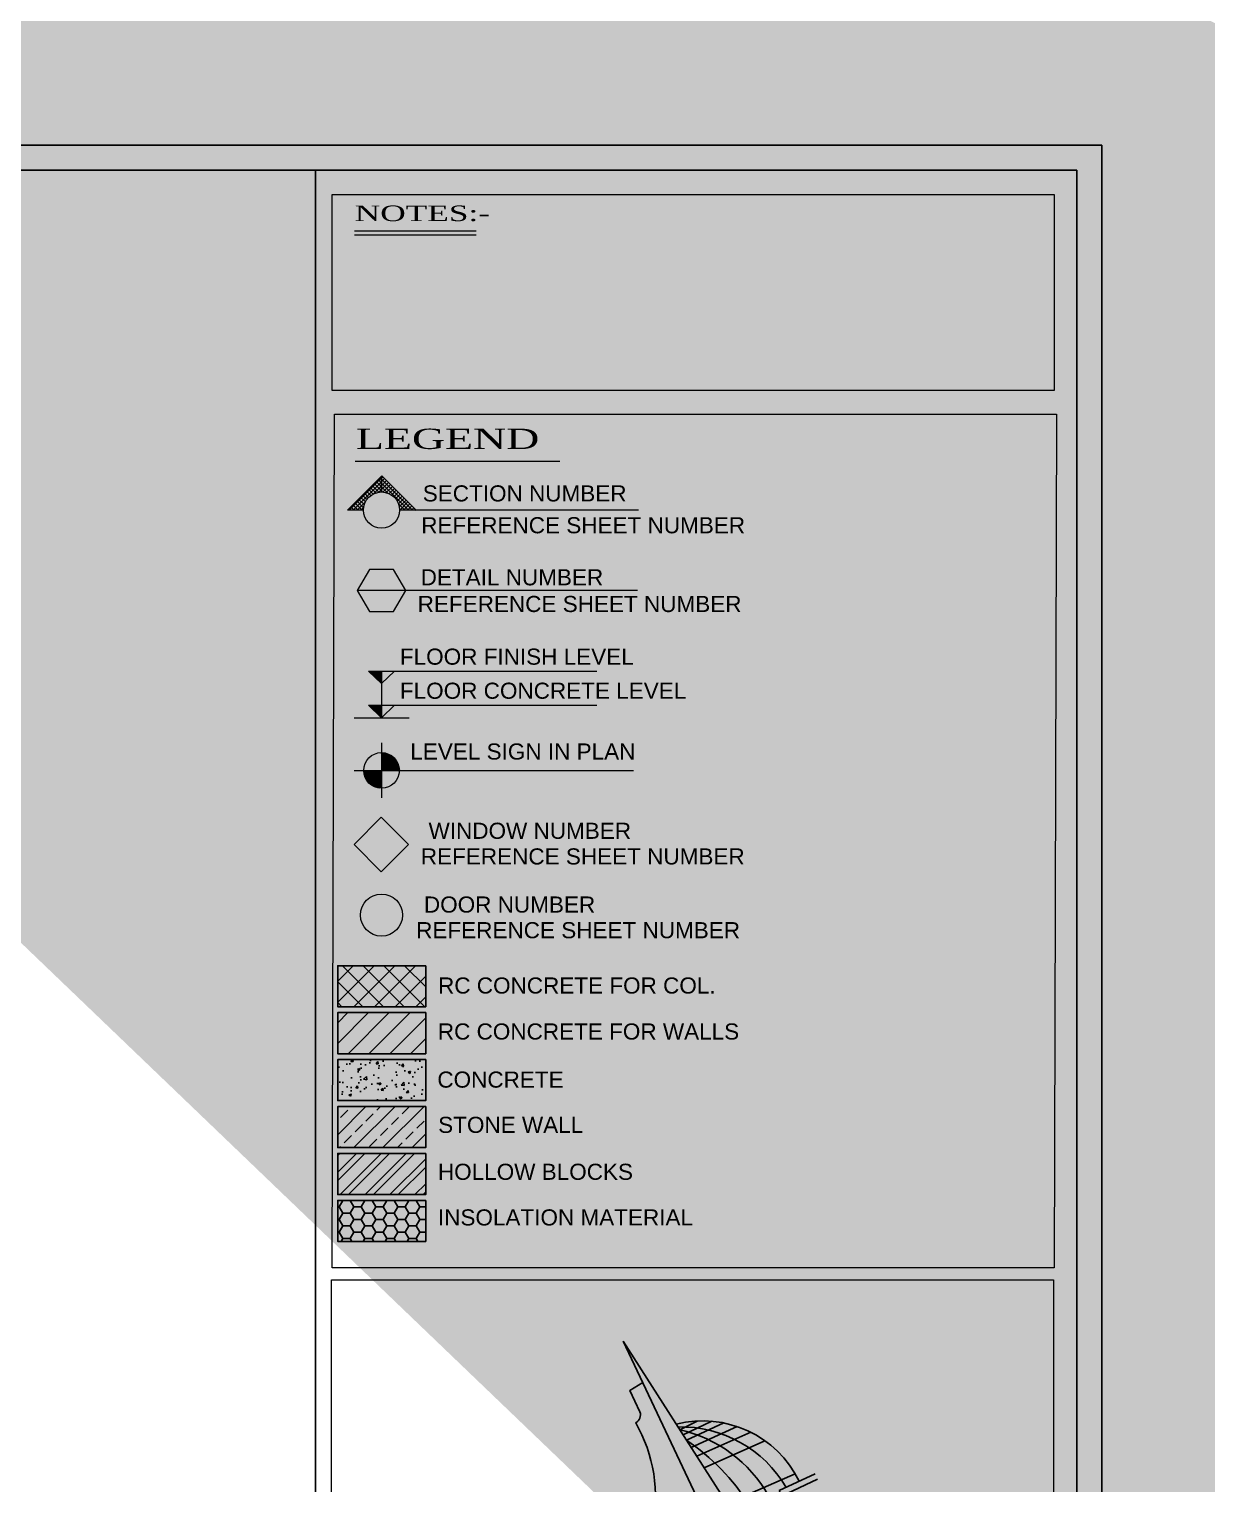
# Model space of a CAD drawing. Header units: inches. Extents: x 191440 to 383551, y 141400 to 284946.
# Drawn here: x 191714.78 to 191728.96, y 141596.54 to 141614.04 of the extents above; entities that cross this region are included whole.
import ezdxf

# ---------------------------------------------------------------- set-up
doc = ezdxf.new("R2010")
doc.units = ezdxf.units.IN
doc.header["$MEASUREMENT"] = 0
doc.layers.add('I - Outline', color=60, linetype='Continuous')
doc.layers.add('Sanitary', color=6, linetype='Continuous')
doc.styles.add('ROMANS', font='romans', dxfattribs={"height": 1})
doc.styles.add('ROMANT', font='romantic.ttf', dxfattribs={"height": 20})
doc.styles.add('STYLE7', font='swissi.ttf')
doc.dimstyles.new('osama', dxfattribs={"dimtxt": 50, "dimasz": 45, "dimexe": 0.18, "dimexo": 0.0625, "dimgap": 0.2, "dimtad": 0, "dimdec": 0, "dimzin": 0, "dimdsep": 46, "dimtxsty": 'ROMANS', "dimcen": 0, "dimse1": 1, "dimse2": 1, "dimclrd": 3, "dimclre": 3, "dimclrt": 5, "dimadec": 0, "dimazin": 0, "dimtfac": 0.6, "dimtdec": 0, "dimtmove": 2, "dimatfit": 3, "dimfxl": 1, "dimtolj": 1, "dimtzin": 0, "dimarcsym": 0})

# ---------------------------------------------------------------- blocks, each defined once
blk = doc.blocks.new('A$C18BE6784')
h = blk.add_hatch(color=1)
h.paths.add_polyline_path([(0, 10.195), (0, 5.097), (0, 5.097), (0.583, 5.652)])
h.paths.add_polyline_path([(0, 5.097), (-0.569, 4.555), (0, 0)])
h = blk.add_hatch(color=1)
h.paths.add_polyline_path([(0, 10.195), (0, 5.097), (0, 5.097), (0.583, 5.652)])
h.paths.add_polyline_path([(0, 5.097), (-0.569, 4.555), (0, 0)])
h = blk.add_hatch(color=3)
h.paths.add_polyline_path([(2.953, 5.097), (1.953, 5.097), (1.953, 4.835), (1.794, 4.835), (1.794, 5.097), (0.725, 5.097), (0.725, 4.835), (0.566, 4.835), (0.566, 5.097), (0, 5.097), (0, 5.097), (0, 4.946), (0.412, 4.946), (0.412, 4.684), (0.874, 4.684), (0.874, 4.946), (1.64, 4.946), (1.64, 4.684), (2.103, 4.684), (2.103, 4.946), (2.953, 4.946)])
h.paths.add_polyline_path([(0, 5.097), (0, 5.097), (-0.745, 5.097), (-0.745, 4.835), (-0.904, 4.835), (-0.904, 5.097), (-1.216, 5.097), (-1.18, 4.946), (-1.058, 4.946), (-1.058, 4.684), (-0.596, 4.684), (-0.596, 4.946), (-0.158, 4.946)])
h.paths.add_polyline_path([(-1.216, 5.097), (-2.075, 5.097), (-2.075, 4.946), (-1.18, 4.946)])
h = blk.add_hatch(color=3)
h.paths.add_polyline_path([(2.953, 5.097), (1.953, 5.097), (1.953, 4.835), (1.794, 4.835), (1.794, 5.097), (0.725, 5.097), (0.725, 4.835), (0.566, 4.835), (0.566, 5.097), (0, 5.097), (0, 5.097), (0, 4.946), (0.412, 4.946), (0.412, 4.684), (0.874, 4.684), (0.874, 4.946), (1.64, 4.946), (1.64, 4.684), (2.103, 4.684), (2.103, 4.946), (2.953, 4.946)])
h.paths.add_polyline_path([(0, 5.097), (0, 5.097), (-0.745, 5.097), (-0.745, 4.835), (-0.904, 4.835), (-0.904, 5.097), (-1.216, 5.097), (-1.18, 4.946), (-1.058, 4.946), (-1.058, 4.684), (-0.596, 4.684), (-0.596, 4.946), (-0.158, 4.946)])
h.paths.add_polyline_path([(-1.216, 5.097), (-2.075, 5.097), (-2.075, 4.946), (-1.18, 4.946)])
for p, q in [((0.832, 7.569), (0.339, 7.556)), ((0.832, 7.569), (0.339, 7.556)), ((1.162, 7.407), (0.358, 7.407)), ((1.162, 7.407), (0.358, 7.407)), ((0.379, 7.246), (1.416, 7.239)), ((0.379, 7.246), (1.416, 7.239)), ((0.406, 7.032), (1.685, 7.011)), ((0.406, 7.032), (1.685, 7.011)), ((1.93, 6.739), (0.439, 6.773)), ((1.93, 6.739), (0.439, 6.773)), ((2.162, 6.392), (0.483, 6.43)), ((2.162, 6.392), (0.483, 6.43)), ((2.498, 5.307), (0.293, 5.376)), ((2.498, 5.307), (0.293, 5.376))]:
    blk.add_line(p, q)
at = {"color": 3}
for p, q in [((-0.904, 4.835), (-0.745, 4.835)), ((-0.904, 4.835), (-0.745, 4.835)), ((-0.745, 5.097), (0.566, 5.097)), ((-0.745, 4.835), (-0.745, 5.097)), ((-0.745, 5.097), (0.566, 5.097)), ((-0.745, 4.835), (-0.745, 5.097)), ((-0.158, 4.946), (-0.596, 4.946)), ((-0.596, 4.684), (-0.596, 4.946)), ((-0.158, 4.946), (-0.596, 4.946)), ((-0.596, 4.684), (-0.596, 4.946)), ((0.412, 4.946), (0, 4.946)), ((0.412, 4.946), (0, 4.946)), ((0.412, 4.684), (0.412, 4.946)), ((0.412, 4.684), (0.412, 4.946)), ((0.566, 4.835), (0.566, 5.097)), ((0.566, 4.835), (0.566, 5.097)), ((0.566, 4.835), (0.725, 4.835)), ((0.566, 4.835), (0.725, 4.835)), ((0.725, 5.097), (1.794, 5.097)), ((0.725, 4.835), (0.725, 5.097)), ((0.725, 5.097), (1.794, 5.097)), ((0.725, 4.835), (0.725, 5.097)), ((1.64, 4.946), (0.874, 4.946)), ((0.874, 4.684), (0.874, 4.946)), ((1.64, 4.946), (0.874, 4.946)), ((0.874, 4.684), (0.874, 4.946)), ((1.64, 4.684), (1.64, 4.946)), ((1.64, 4.684), (1.64, 4.946)), ((1.794, 4.835), (1.794, 5.097)), ((1.794, 4.835), (1.794, 5.097)), ((1.794, 4.835), (1.953, 4.835)), ((1.794, 4.835), (1.953, 4.835)), ((1.953, 5.097), (2.953, 5.097)), ((1.953, 4.835), (1.953, 5.097)), ((1.953, 5.097), (2.953, 5.097)), ((1.953, 4.835), (1.953, 5.097)), ((2.953, 4.946), (2.103, 4.946)), ((2.103, 4.684), (2.103, 4.946)), ((2.953, 4.946), (2.103, 4.946)), ((2.103, 4.684), (2.103, 4.946)), ((-0.596, 4.684), (-1.058, 4.684)), ((-0.596, 4.684), (-1.058, 4.684)), ((0.874, 4.684), (0.412, 4.684)), ((0.874, 4.684), (0.412, 4.684)), ((2.103, 4.684), (1.64, 4.684)), ((2.103, 4.684), (1.64, 4.684))]:
    blk.add_line(p, q, dxfattribs=at)
at = {"color": 1}
blk.add_lwpolyline([(0, 10.195), (0, 0), (-0.569, 4.555), (0.583, 5.652), (0, 10.195)], dxfattribs=at)
blk.add_lwpolyline([(0, 10.195), (0, 0), (-0.569, 4.555), (0.583, 5.652), (0, 10.195)], dxfattribs=at)
blk.add_lwpolyline([(0, 9.034), (-0.378, 8.997), (-0.378, 8.399, -0.373571), (-0.594, 8.194, -0.17897), (-1.337, 5.604), (0, 0)], format="xyb")
blk.add_lwpolyline([(0, 9.034), (-0.378, 8.997), (-0.378, 8.399, -0.373571), (-0.594, 8.194, -0.17897), (-1.337, 5.604), (0, 0)], format="xyb")
for centre, radius, start, end in [((-0.197, 5.067), 2.705, 0.6403, 79.0462), ((-0.197, 5.067), 2.705, 0.6403, 79.0462), ((-0.926, 4.825), 3.084, 5.0585, 66.017), ((-0.926, 4.825), 3.084, 5.0585, 66.017), ((-1.772, 4.849), 3.433, 4.1408, 52.0607), ((-1.772, 4.849), 3.433, 4.1408, 52.0607), ((-4.358, 4.433), 5.509, 6.9281, 30.7153), ((-4.358, 4.433), 5.509, 6.9281, 30.7153), ((-9.094, 4.766), 9.612, 1.9773, 4.7357), ((-9.094, 4.766), 9.612, 1.9773, 4.7357)]:
    blk.add_arc(centre, radius, start, end)

msp = doc.modelspace()

# ---------------------------------------------------------------- hatches: boundary and pattern name
at = {"layer": 'I - Outline'}
h = msp.add_hatch(dxfattribs=at)
h.set_pattern_fill('ANSI37', color=8, scale=1.411978)
h.set_pattern_definition([(45, (190816.17322, 141575.87544), (-0.124802422, 0.124802422), []), (135, (190816.17322, 141575.87544), (-0.124802422, -0.124802422), [])])
h.paths.add_polyline_path([(191719.55689, 141602.77362), (191718.49791, 141602.77362), (191718.49791, 141602.27943), (191719.55689, 141602.27943)])
h = msp.add_hatch(dxfattribs=at)
h.set_pattern_fill('ANSI31', color=8, scale=1.411978)
h.set_pattern_definition([(45, (190816.17322, 141575.87544), (-0.124802422, 0.124802422), [])])
h.paths.add_polyline_path([(191719.55689, 141601.71464), (191719.55689, 141602.20883), (191718.49791, 141602.20883), (191718.49791, 141601.71464)])
h = msp.add_hatch(dxfattribs=at)
h.set_pattern_fill('AR-CONC', color=8, scale=0.042359)
h.set_pattern_definition([(50, (190816.17322, 141575.87544), (0.30382673, -0.026581394), [0.03176951, -0.34946461]), (355, (190816.17322, 141575.87544), (-0.05877416, 0.31862367), [0.02541561, -0.27957169]), (100.451444, (190816.19854, 141575.87322), (0.24505257, 0.29204228), [0.02699993, -0.29699922]), (46.1842, (190816.17322, 141575.96016), (0.45207645, -0.07011289), [0.04765426, -0.52419691]), (96.635635, (190816.2109, 141575.9543), (0.3959167, 0.41263027), [0.04049992, -0.44549908]), (351.184164, (190816.17322, 141575.96016), (0.3959167, 0.41263027), [0.03812341, -0.41935753]), (21, (190816.21558, 141575.93898), (0.25284593, -0.17054673), [0.03176951, -0.34946461]), (326, (190816.21558, 141575.93898), (0.10306678, 0.30716882), [0.02541561, -0.27957169]), (71.451445, (190816.23665, 141575.92477), (0.35591271, 0.13662209), [0.02699993, -0.29699922]), (37.5, (190816.17322, 141575.87544), (0.005150835, 0.141011662), [0, -0.27618294, 0, -0.283807623, 0, -0.28063067]), (7.5, (190816.17322, 141575.87544), (0.111434537, 0.167070224), [0, -0.161812704, 0, -0.269829038, 0, -0.10695735]), (327.5, (190816.07876, 141575.87544), (0.226123696, -0.009554096), [0, -0.105898367, 0, -0.330402904, 0, -0.438419238]), (317.5, (190816.0364, 141575.87544), (0.24703385, 0.042403816), [0, -0.137667877, 0, -0.219421416, 0, -0.3113412])])
h.paths.add_polyline_path([(191719.55689, 141601.64404), (191718.49791, 141601.64404), (191718.49791, 141601.14985), (191719.55689, 141601.14985)])
h = msp.add_hatch(dxfattribs=at)
h.set_pattern_fill('ANSI33', color=8, scale=0.988385)
h.set_pattern_definition([(45, (190816.17322, 141575.87544), (-0.17472339, 0.17472339), []), (45, (190816.34795, 141575.87544), (-0.17472339, 0.17472339), [0.123548094, -0.061774047])])
h.paths.add_polyline_path([(191719.55689, 141601.07925), (191718.49791, 141601.07925), (191718.49791, 141600.58506), (191719.55689, 141600.58506)])
h = msp.add_hatch(dxfattribs=at)
h.set_pattern_fill('ANSI32', color=8, scale=0.564791)
h.set_pattern_definition([(45, (190816.17322, 141575.87544), (-0.149762906, 0.149762906), []), (45, (190816.27307, 141575.87544), (-0.149762906, 0.149762906), [])])
h.paths.add_polyline_path([(191719.55689, 141600.51446), (191718.49791, 141600.51446), (191718.49791, 141600.02027), (191719.55689, 141600.02027)])
h = msp.add_hatch(dxfattribs=at)
h.set_pattern_fill('HONEY', color=8, scale=0.705989)
h.set_pattern_definition([(0, (190816.173224, 141575.87544), (0.132372958, 0.076425563), [0.088248639, -0.176497278]), (120, (190816.173224, 141575.87544), (-0.132372958, 0.076425563), [0.088248639, -0.176497278]), (60, (190816.173224, 141575.87544), (0, 0.152851126), [-0.176497278, 0.088248639])])
h.paths.add_polyline_path([(191719.55689, 141599.94967), (191718.49791, 141599.94967), (191718.49791, 141599.45548), (191719.55689, 141599.45548)])

# ---------------------------------------------------------------- linework, layer by layer
msp.add_lwpolyline([(191727.69337, 141612.64468), (191670.19337, 141612.64468), (191670.19337, 141573.14468), (191727.69337, 141573.14468), (191727.69337, 141612.64468)])
msp.add_lwpolyline([(191727.39337, 141612.34468), (191670.49337, 141612.34468), (191670.49337, 141573.44468), (191727.39337, 141573.44468)], close=True)
at = {"layer": 'I - Outline', "color": 7}
for p, q in [((191718.22978, 141573.44468), (191718.23038, 141612.34455)), ((191727.39337, 141612.34468), (191727.39337, 141573.44468))]:
    msp.add_line(p, q, dxfattribs=at)
at = {"layer": 'I - Outline', "color": 8, "lineweight": 0}
for p, q in [((191718.43014, 141609.69226), (191718.43038, 141612.05084)), ((191718.43038, 141612.05084), (191727.1223, 141612.05096)), ((191727.1223, 141612.05096), (191727.12206, 141609.69238)), ((191718.69977, 141611.61518), (191720.1628, 141611.61521)), ((191718.69977, 141611.56702), (191720.1628, 141611.56705)), ((191727.12206, 141609.69238), (191718.43014, 141609.69226)), ((191718.43033, 141599.13955), (191718.45848, 141609.40986)), ((191718.45848, 141609.40986), (191727.1504, 141609.40998)), ((191727.1504, 141609.40998), (191727.12225, 141599.13967)), ((191718.7097, 141608.84513), (191721.17247, 141608.84518)), ((191718.92384, 141608.44805), (191718.86662, 141608.50527)), ((191718.95673, 141608.46191), (191718.88999, 141608.52864)), ((191718.99467, 141608.4707), (191718.91336, 141608.55201)), ((191718.92451, 141608.44839), (191719.02483, 141608.54871)), ((191718.99338, 141608.47052), (191719.02483, 141608.50197)), ((191719.09908, 141608.45979), (191719.02483, 141608.53404)), ((191719.08163, 141608.46528), (191719.15619, 141608.53984)), ((191719.11597, 141608.45287), (191719.17956, 141608.51647)), ((191718.7903, 141608.25437), (191718.70301, 141608.34165)), ((191718.80831, 141608.2831), (191718.72639, 141608.36503)), ((191718.7305, 141608.25437), (191718.83081, 141608.35469)), ((191718.8169, 141608.32126), (191718.74976, 141608.3884)), ((191718.83061, 141608.3543), (191718.77313, 141608.41177)), ((191718.84845, 141608.3832), (191718.7965, 141608.43515)), ((191718.86998, 141608.40842), (191718.81987, 141608.45852)), ((191718.89507, 141608.43007), (191718.84325, 141608.48189)), ((191719.03985, 141608.47228), (191719.02483, 141608.4873)), ((191719.14597, 141608.43613), (191719.20294, 141608.4931)), ((191719.17219, 141608.4156), (191719.22631, 141608.46973)), ((191719.19484, 141608.39151), (191719.24968, 141608.44636)), ((191719.21387, 141608.36379), (191719.27306, 141608.42298)), ((191719.22895, 141608.33212), (191719.29643, 141608.39961)), ((191719.3045, 141608.25438), (191719.23024, 141608.32864)), ((191719.2393, 141608.29573), (191719.3198, 141608.37624)), ((191719.2447, 141608.25438), (191719.34318, 141608.35287)), ((191719.29144, 141608.25438), (191719.36655, 141608.32949)), ((191718.80641, 141608.25437), (191718.61573, 141608.25437)), ((191718.65006, 141608.25437), (191718.6329, 141608.27153)), ((191718.6968, 141608.25437), (191718.65627, 141608.29491)), ((191718.74355, 141608.25437), (191718.67964, 141608.31828)), ((191718.77724, 141608.25437), (191718.80869, 141608.28582)), ((191719.25775, 141608.25438), (191719.24273, 141608.2694)), ((191722.11709, 141608.25444), (191719.24325, 141608.25438)), ((191719.33819, 141608.25438), (191719.38992, 141608.30612)), ((191719.38493, 141608.25439), (191719.4133, 141608.28275)), ((191719.43168, 141608.25439), (191719.43667, 141608.25938)), ((191718.87899, 141607.53957), (191718.73313, 141607.28693)), ((191719.17071, 141607.53958), (191718.87899, 141607.53957)), ((191719.31657, 141607.28694), (191719.17071, 141607.53958)), ((191722.1079, 141607.287), (191718.73313, 141607.28693)), ((191718.73313, 141607.28693), (191718.879, 141607.0343)), ((191719.17072, 141607.0343), (191719.31657, 141607.28694)), ((191718.879, 141607.0343), (191719.17072, 141607.0343)), ((191718.8685, 141606.3188), (191721.61693, 141606.31885)), ((191719.02487, 141606.16876), (191718.8685, 141606.3188)), ((191718.87586, 141606.31174), (191718.88292, 141606.3188)), ((191718.88381, 141606.30411), (191718.89851, 141606.3188)), ((191718.89176, 141606.29648), (191718.91409, 141606.3188)), ((191718.89972, 141606.28885), (191718.92967, 141606.3188)), ((191718.90767, 141606.28122), (191718.94525, 141606.3188)), ((191718.91562, 141606.27359), (191718.96083, 141606.3188)), ((191718.92357, 141606.26596), (191718.97641, 141606.3188)), ((191718.93152, 141606.25833), (191718.992, 141606.3188)), ((191718.93948, 141606.2507), (191719.00758, 141606.3188)), ((191718.94743, 141606.24307), (191719.02316, 141606.3188)), ((191718.95538, 141606.23544), (191719.02487, 141606.30493)), ((191718.96333, 141606.22781), (191719.02487, 141606.28935)), ((191718.97128, 141606.22018), (191719.02487, 141606.27377)), ((191718.97924, 141606.21255), (191719.02487, 141606.25819)), ((191718.98719, 141606.20492), (191719.02487, 141606.2426)), ((191718.99514, 141606.19729), (191719.02487, 141606.22702)), ((191719.02487, 141606.16876), (191719.18124, 141606.31881)), ((191719.02487, 141606.3188), (191719.02488, 141605.75721)), ((191719.00309, 141606.18966), (191719.02487, 141606.21144)), ((191719.01104, 141606.18203), (191719.02487, 141606.19586)), ((191719.019, 141606.1744), (191719.02487, 141606.18028)), ((191718.86851, 141605.90725), (191721.61694, 141605.9073)), ((191719.02488, 141605.75721), (191718.86851, 141605.90725)), ((191718.87259, 141605.90333), (191718.87651, 141605.90725)), ((191718.88054, 141605.8957), (191718.89209, 141605.90725)), ((191718.8885, 141605.88807), (191718.90767, 141605.90725)), ((191718.89645, 141605.88044), (191718.92326, 141605.90725)), ((191718.9044, 141605.87281), (191718.93884, 141605.90725)), ((191718.91235, 141605.86518), (191718.95442, 141605.90725)), ((191718.9203, 141605.85755), (191718.97, 141605.90725)), ((191718.92826, 141605.84992), (191718.98558, 141605.90725)), ((191718.93621, 141605.84229), (191719.00117, 141605.90725)), ((191718.94416, 141605.83466), (191719.01675, 141605.90726)), ((191718.95211, 141605.82703), (191719.02488, 141605.8998)), ((191718.96006, 141605.8194), (191719.02488, 141605.88422)), ((191719.02488, 141605.75721), (191719.18125, 141605.90726)), ((191718.69382, 141605.75721), (191719.35594, 141605.75722)), ((191718.96802, 141605.81177), (191719.02488, 141605.86864)), ((191718.97597, 141605.80414), (191719.02488, 141605.85306)), ((191718.98392, 141605.79651), (191719.02488, 141605.83748)), ((191718.99187, 141605.78888), (191719.02488, 141605.82189)), ((191718.99982, 141605.78125), (191719.02488, 141605.80631)), ((191719.00777, 141605.77362), (191719.02488, 141605.79073)), ((191719.01573, 141605.76599), (191719.02488, 141605.77515)), ((191719.02368, 141605.75836), (191719.02488, 141605.75957)), ((191719.02489, 141605.4538), (191719.0249, 141604.79168)), ((191719.02489, 141605.32328), (191719.0385, 141605.33688)), ((191719.02489, 141605.30769), (191719.0527, 141605.33551)), ((191719.02489, 141605.29211), (191719.0661, 141605.33332)), ((191719.02489, 141605.27653), (191719.07879, 141605.33044)), ((191719.02489, 141605.26095), (191719.09086, 141605.32692)), ((191719.02489, 141605.24537), (191719.10236, 141605.32284)), ((191719.02489, 141605.22978), (191719.11334, 141605.31824)), ((191719.02489, 141605.2142), (191719.12383, 141605.31314)), ((191719.02489, 141605.19862), (191719.13386, 141605.30759)), ((191719.02489, 141605.18304), (191719.14344, 141605.30159)), ((191719.02489, 141605.16746), (191719.1526, 141605.29517)), ((191719.02489, 141605.15188), (191719.16135, 141605.28834)), ((191719.02489, 141605.13629), (191719.16969, 141605.2811)), ((191719.02692, 141605.12274), (191719.17763, 141605.27345)), ((191719.04251, 141605.12274), (191719.18517, 141605.26541)), ((191719.05809, 141605.12274), (191719.1923, 141605.25696)), ((191719.07367, 141605.12274), (191719.19903, 141605.24811)), ((191719.08925, 141605.12274), (191719.20534, 141605.23884)), ((191719.10483, 141605.12274), (191719.21123, 141605.22914)), ((191719.12041, 141605.12274), (191719.21666, 141605.219)), ((191719.136, 141605.12274), (191719.22163, 141605.20838)), ((191719.15158, 141605.12274), (191719.2261, 141605.19727)), ((191719.16716, 141605.12275), (191719.23004, 141605.18563)), ((191719.18274, 141605.12275), (191719.2334, 141605.1734)), ((191718.69383, 141605.12274), (191722.0595, 141605.1228)), ((191718.81075, 141605.10913), (191718.82436, 141605.12274)), ((191718.81213, 141605.09493), (191718.83994, 141605.12274)), ((191718.81431, 141605.08153), (191718.85552, 141605.12274)), ((191718.8172, 141605.06883), (191718.8711, 141605.12274)), ((191718.82071, 141605.05676), (191718.88669, 141605.12274)), ((191718.8248, 141605.04526), (191718.90227, 141605.12274)), ((191718.8294, 141605.03429), (191718.91785, 141605.12274)), ((191718.83449, 141605.0238), (191718.93343, 141605.12274)), ((191718.84005, 141605.01377), (191718.94901, 141605.12274)), ((191718.84605, 141605.00419), (191718.9646, 141605.12274)), ((191718.85247, 141604.99503), (191718.98018, 141605.12274)), ((191718.8593, 141604.98628), (191718.99576, 141605.12274)), ((191718.86654, 141604.97794), (191719.01134, 141605.12274)), ((191718.87419, 141604.97), (191719.02489, 141605.12071)), ((191718.88223, 141604.96246), (191719.02489, 141605.10513)), ((191718.89068, 141604.95533), (191719.02489, 141605.08955)), ((191718.89953, 141604.9486), (191719.02489, 141605.07397)), ((191718.9088, 141604.94229), (191719.02489, 141605.05838)), ((191718.9185, 141604.9364), (191719.02489, 141605.0428)), ((191718.92864, 141604.93097), (191719.02489, 141605.02722)), ((191718.93926, 141604.926), (191719.02489, 141605.01164)), ((191718.95037, 141604.92153), (191719.02489, 141604.99606)), ((191719.19832, 141605.12275), (191719.23611, 141605.16053)), ((191719.21391, 141605.12275), (191719.2381, 141605.14694)), ((191719.22949, 141605.12275), (191719.23924, 141605.1325)), ((191718.96201, 141604.91759), (191719.02489, 141604.98047)), ((191718.97424, 141604.91423), (191719.0249, 141604.96489)), ((191718.98711, 141604.91152), (191719.0249, 141604.94931)), ((191719.0007, 141604.90954), (191719.0249, 141604.93373)), ((191719.01514, 141604.90839), (191719.0249, 141604.91815)), ((191719.02146, 141604.56006), (191718.69385, 141604.23244)), ((191719.34908, 141604.23246), (191719.02146, 141604.56006)), ((191718.69385, 141604.23244), (191719.02147, 141603.90484)), ((191719.02147, 141603.90484), (191719.34908, 141604.23246)), ((191727.12225, 141599.13967), (191718.43033, 141599.13955)), ((191718.42134, 141598.99288), (191727.11326, 141598.993)), ((191718.42145, 141593.39661), (191718.42134, 141598.99288)), ((191727.11326, 141598.993), (191727.11337, 141593.39673))]:
    msp.add_line(p, q, dxfattribs=at)
at = {"layer": 'I - Outline', "color": 8}
for p, q in [((191718.61573, 141608.25437), (191719.02869, 141608.66734)), ((191718.63701, 141608.25437), (191719.02482, 141608.64221)), ((191718.68375, 141608.25437), (191719.02483, 141608.59546)), ((191719.02483, 141608.4873), (191718.93674, 141608.57539)), ((191719.02483, 141608.53404), (191718.96011, 141608.59876)), ((191719.02483, 141608.58079), (191718.98348, 141608.62213)), ((191719.02483, 141608.62753), (191719.00685, 141608.6455)), ((191719.02483, 141608.4728), (191719.02482, 141608.66348)), ((191719.02482, 141608.64221), (191719.03932, 141608.65671)), ((191719.02483, 141608.59546), (191719.0627, 141608.63333)), ((191719.39799, 141608.25439), (191719.02483, 141608.62753)), ((191719.02483, 141608.54871), (191719.08607, 141608.60996)), ((191719.02483, 141608.50197), (191719.10944, 141608.58659)), ((191719.35124, 141608.25438), (191719.02483, 141608.58079)), ((191719.44166, 141608.25439), (191719.02869, 141608.66734)), ((191719.04174, 141608.47214), (191719.13282, 141608.56322))]:
    msp.add_line(p, q, dxfattribs=at)
for points in [[(191719.55689, 141602.77362), (191718.49791, 141602.77362), (191718.49791, 141602.27943), (191719.55689, 141602.27943)], [(191719.55689, 141602.20883), (191718.49791, 141602.20883), (191718.49791, 141601.71464), (191719.55689, 141601.71464)], [(191719.55689, 141601.64404), (191718.49791, 141601.64404), (191718.49791, 141601.14985), (191719.55689, 141601.14985)], [(191719.55689, 141601.07925), (191718.49791, 141601.07925), (191718.49791, 141600.58506), (191719.55689, 141600.58506)], [(191719.55689, 141600.51446), (191718.49791, 141600.51446), (191718.49791, 141600.02027), (191719.55689, 141600.02027)], [(191719.55689, 141599.94967), (191718.49791, 141599.94967), (191718.49791, 141599.45548), (191719.55689, 141599.45548)]]:
    msp.add_lwpolyline(points, close=True, dxfattribs=at)
at = {"layer": 'I - Outline', "color": 8, "lineweight": 0}
for centre, radius in [((191719.02483, 141608.25438), 0.21842), ((191719.02489, 141605.12274), 0.21457), ((191719.02493, 141603.38225), 0.25338)]:
    msp.add_circle(centre, radius, dxfattribs=at)

# ---------------------------------------------------------------- block references
at = {"layer": 'I - Outline', "xscale": 0.4765426499250019, "yscale": 0.4765426499250019, "zscale": 0.4765426499250019, "rotation": 25.27292007163545}
msp.add_blockref('A$C18BE6784', (191724.00744, 141593.86447), dxfattribs=at)

# ---------------------------------------------------------------- texts
at = {"layer": 'I - Outline', "color": 7, "style": 'ROMANT', "width": 1.5}
for s, height, p in [('NOTES:-', 0.187366, (191718.70312, 141611.73181)), ('LEGEND', 0.243576, (191718.71708, 141608.99079))]:
    msp.add_text(s, height=height, rotation=0.001094, dxfattribs=at).set_placement(p)
at = {"layer": 'I - Outline', "color": 8, "lineweight": 0, "style": 'STYLE7'}
for s, height, p in [('SECTION NUMBER', 0.1939171, (191719.52123, 141608.35897)), ('REFERENCE SHEET NUMBER', 0.1939171, (191719.5031, 141607.97576)), ('DETAIL NUMBER', 0.1939171, (191719.49616, 141607.34987)), ('REFERENCE SHEET NUMBER', 0.1939171, (191719.45988, 141607.0285)), ('FLOOR FINISH LEVEL', 0.1939171, (191719.2461, 141606.39481)), ('FLOOR CONCRETE LEVEL', 0.1939171, (191719.24631, 141605.98483)), ('LEVEL SIGN IN PLAN', 0.1939171, (191719.37112, 141605.25345)), ('WINDOW NUMBER', 0.1939171, (191719.59114, 141604.29985)), ('REFERENCE SHEET NUMBER', 0.1939171, (191719.4982, 141603.99131)), ('DOOR NUMBER', 0.1939171, (191719.53532, 141603.41232)), ('REFERENCE SHEET NUMBER', 0.1939171, (191719.44238, 141603.10379)), ('RC CONCRETE FOR COL.', 0.1939171, (191719.70525, 141602.43825)), ('RC CONCRETE FOR WALLS', 0.1939171, (191719.70283, 141601.88516)), ('CONCRETE', 0.193917, (191719.69694, 141601.30641)), ('STONE WALL', 0.193917, (191719.70693, 141600.76193)), ('HOLLOW BLOCKS', 0.1939171, (191719.70366, 141600.19712)), ('INSOLATION MATERIAL', 0.1939171, (191719.70367, 141599.64817))]:
    msp.add_text(s, height=height, rotation=0.001094, dxfattribs=at).set_placement(p)

# ---------------------------------------------------------------- leaders
at = {"layer": 'Sanitary', "ltscale": 0.5}
msp.add_leader([(191678.33977, 141637.89256, -220.765), (191679.53991, 141637.06911, -220.765), (191680.00201, 141637.01726, -220.765)], dimstyle='osama', override={"dimasz": 100, "dimgap": 0.09}, dxfattribs=at)

doc.saveas('drawing.dxf')
